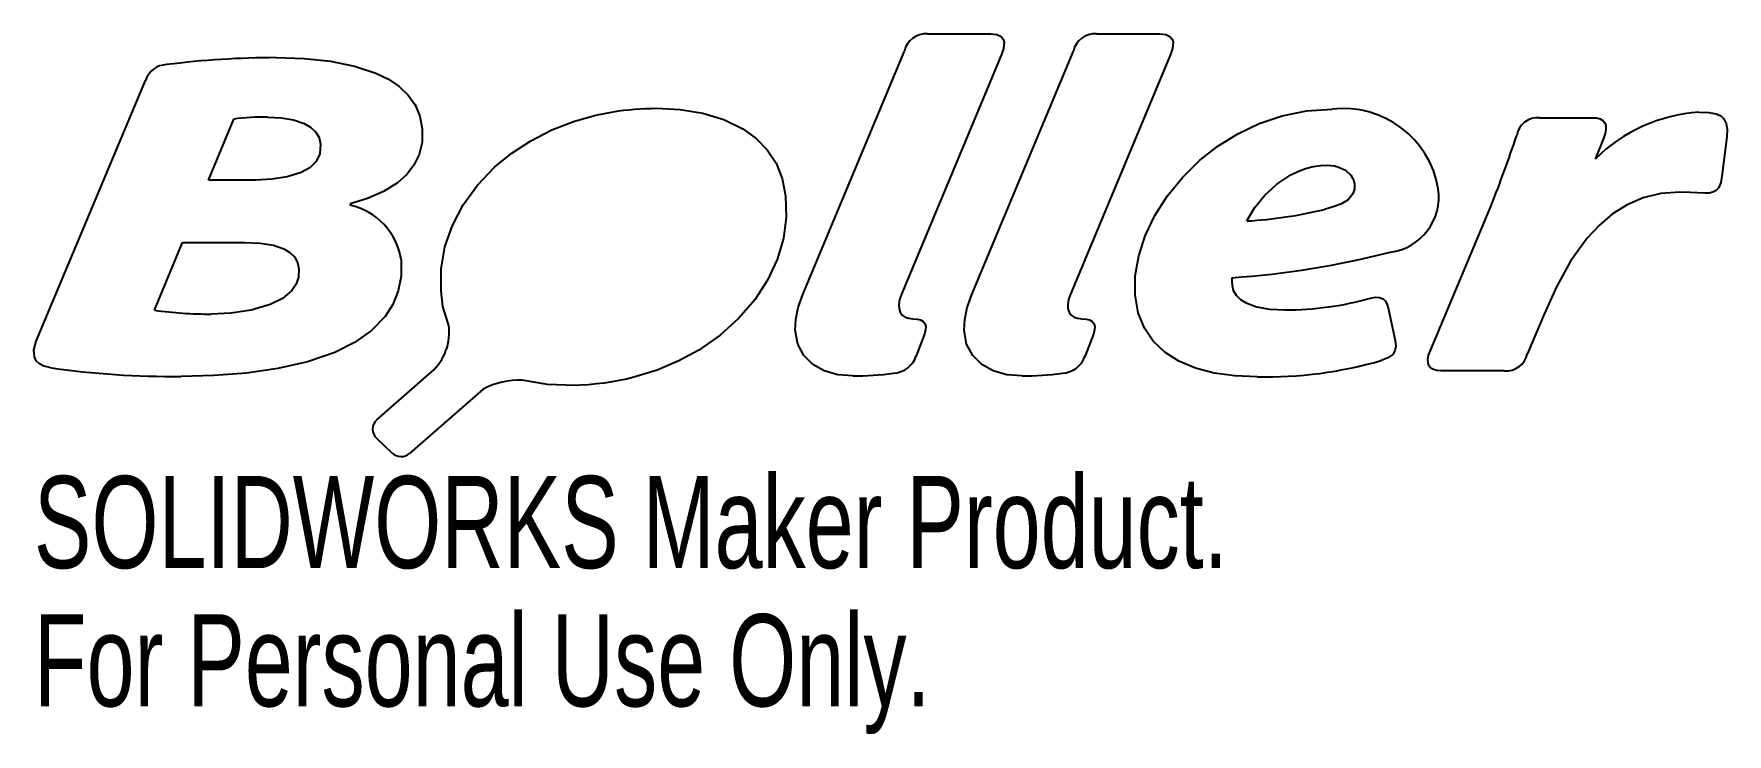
# Model space of a CAD drawing. Header units: millimetres. Extents: x -44.6 to 44.2, y -22.9 to 13.9.
import ezdxf

# ---------------------------------------------------------------- set-up
doc = ezdxf.new("R2010")
doc.units = ezdxf.units.MM
doc.styles.add('SLDTEXTSTYLE0', font='TXT', dxfattribs={"width": 0.7})

msp = doc.modelspace()

# ---------------------------------------------------------------- linework, layer by layer
at = {"color": 7, "linetype": 'Continuous', "lineweight": 25}
for p, q in [((2.316, 13.873), (5.636, 13.873)), ((11.174, 13.873), (14.494, 13.873)), ((-4.225, 0.204), (1.102, 12.97)), ((6.193, 12.799), (0.946, 0.228)), ((4.633, 0.204), (9.96, 12.97)), ((15.052, 12.799), (9.805, 0.228)), ((-44.425, -2.237), (-38.688, 11.432)), ((-35.4, 6.208), (-34.069, 9.406)), ((34.401, 9.479), (37.183, 9.479)), ((37.768, 8.381), (37.324, 7.307)), ((44.227, 8.478), (43.969, 6.404)), ((-32.935, 6.208), (-35.4, 6.208)), ((-27.969, 4.964), (-27.962, 4.89)), ((28.682, -2.725), (31.854, 4.817)), ((-38.22, -0.626), (-36.75, 2.937)), ((-36.75, 2.937), (-33.503, 2.937)), ((26.466, -0.503), (26.834, -2.212)), ((34.643, -0.822), (33.775, -2.896)), ((2.156, -1.871), (1.719, -3.018)), ((11.015, -1.871), (10.577, -3.018)), ((-26.554, -6.355), (-23.72, -3.877)), ((32.559, -3.799), (29.24, -3.799)), ((-20.991, -4.754), (-24.852, -8.129)), ((-25.756, -8.115), (-26.57, -7.355))]:
    msp.add_line(p, q, dxfattribs=at)
at = {"color": 7, "linetype": 'Continuous', "lineweight": 25, "flags": 128}
for points in [[(5.636, 13.873), (5.945, 13.838), (6.171, 13.735), (6.283, 13.606), (6.333, 13.434)], [(6.333, 13.434), (6.306, 13.115), (6.193, 12.799)], [(14.494, 13.873), (14.804, 13.838), (15.029, 13.735), (15.142, 13.606), (15.191, 13.434)], [(15.191, 13.434), (15.165, 13.115), (15.052, 12.799)], [(-31.836, 12.628), (-30.375, 12.583), (-28.997, 12.439), (-27.732, 12.187), (-26.612, 11.813), (-25.96, 11.492), (-25.395, 11.109), (-24.926, 10.661), (-24.563, 10.145), (-24.313, 9.557), (-24.187, 8.894)], [(-23.194, 0.404), (-23.193, 1.551), (-22.994, 2.696), (-22.603, 3.822), (-22.03, 4.909), (-21.282, 5.94), (-20.37, 6.894), (-19.481, 7.623), (-18.487, 8.273), (-17.392, 8.835), (-16.202, 9.297), (-15.079, 9.612), (-13.889, 9.832), (-13.613, 9.868), (-13.334, 9.899), (-13.052, 9.924), (-12.767, 9.945), (-12.479, 9.959), (-12.187, 9.968), (-11.893, 9.972), (-10.654, 9.909), (-9.467, 9.713), (-8.361, 9.376), (-7.368, 8.892), (-6.675, 8.396), (-6.09, 7.799), (-5.627, 7.098), (-5.303, 6.291), (-5.133, 5.373)], [(13.2, 0.179), (13.206, 1.184), (13.387, 2.228), (13.734, 3.288), (14.238, 4.342), (14.889, 5.369), (15.678, 6.344), (16.596, 7.247), (17.543, 7.992), (18.583, 8.64), (19.708, 9.173), (20.913, 9.576), (22.188, 9.83), (23.528, 9.918)], [(-32.296, 9.504), (-31.578, 9.468), (-30.931, 9.359), (-30.378, 9.171), (-30.038, 8.976), (-29.774, 8.732), (-29.595, 8.436), (-29.511, 8.088)], [(-24.187, 8.894), (-24.196, 8.18), (-24.344, 7.544), (-24.616, 6.983), (-24.997, 6.493), (-25.473, 6.068), (-26.214, 5.606), (-27.057, 5.241), (-27.969, 4.964)], [(37.183, 9.479), (37.403, 9.463), (37.584, 9.414), (37.726, 9.331), (37.826, 9.214), (37.882, 9.061), (37.892, 8.871), (37.855, 8.645), (37.768, 8.381)], [(42.761, 9.761), (43.281, 9.747), (43.677, 9.674), (43.909, 9.569), (44.076, 9.42), (44.198, 9.181), (44.245, 8.869), (44.227, 8.478)], [(-29.511, 8.088), (-29.551, 7.587), (-29.752, 7.177), (-30.087, 6.85), (-30.534, 6.599), (-31.259, 6.37), (-32.079, 6.246), (-32.935, 6.208)], [(19.061, 4.06), (19.466, 4.758), (20.001, 5.415), (20.64, 5.999), (21.359, 6.476), (21.741, 6.664), (22.134, 6.813), (22.533, 6.92), (22.938, 6.978), (23.272, 6.988), (23.471, 6.975), (23.657, 6.945), (23.83, 6.902), (24.224, 6.722), (24.509, 6.462), (24.632, 6.252), (24.697, 6.019), (24.7, 5.732), (24.624, 5.477), (24.375, 5.174), (23.983, 4.943), (23.59, 4.797), (23.133, 4.671)], [(43.969, 6.404), (43.913, 6.075), (43.813, 5.825), (43.663, 5.651), (43.504, 5.566), (43.308, 5.524), (43.07, 5.525)], [(-5.133, 5.373), (-5.094, 4.261), (-5.242, 3.143), (-5.572, 2.037), (-6.075, 0.959), (-6.744, -0.072), (-7.573, -1.039), (-8.554, -1.925), (-9.679, -2.712), (-10.727, -3.283), (-11.866, -3.762), (-13.093, -4.14), (-13.471, -4.23), (-13.856, -4.311), (-14.248, -4.381), (-14.647, -4.441), (-15.052, -4.49), (-15.465, -4.528), (-15.884, -4.555), (-16.203, -4.568), (-17.61, -4.522), (-18.947, -4.297)], [(41.772, 5.574), (40.764, 5.495), (39.843, 5.269), (39.004, 4.908), (38.239, 4.429), (37.544, 3.844), (36.914, 3.167), (36.04, 1.955), (35.29, 0.607), (34.643, -0.822)], [(43.07, 5.525), (42.302, 5.562), (41.772, 5.574)], [(-33.503, 2.937), (-32.679, 2.902), (-31.99, 2.794), (-31.439, 2.608), (-31.119, 2.415), (-30.879, 2.175), (-30.722, 1.886), (-30.648, 1.546)], [(-25.296, 2.035), (-25.294, 1.173), (-25.438, 0.391), (-25.718, -0.317), (-26.122, -0.952), (-26.838, -1.691), (-27.731, -2.316), (-28.776, -2.832), (-30.195, -3.321), (-31.752, -3.678), (-33.405, -3.917), (-35.108, -4.051), (-36.818, -4.093)], [(-30.648, 1.546), (-30.668, 1.12), (-30.798, 0.744), (-31.025, 0.414), (-31.519, 0.003), (-32.157, -0.315), (-33.153, -0.609), (-34.219, -0.772), (-35.249, -0.822)], [(18.272, 1.083), (18.27, 0.855), (18.282, 0.692)], [(-22.8, -1.37), (-23.102, -0.427), (-23.194, 0.404)], [(-1.607, -4.069), (-2.392, -4.002), (-3.1, -3.803), (-3.704, -3.47), (-4.177, -3.003), (-4.493, -2.403), (-4.624, -1.668), (-4.596, -1.104), (-4.466, -0.48), (-4.225, 0.204)], [(0.946, 0.228), (0.848, -0.066), (0.807, -0.324), (0.819, -0.546), (0.881, -0.73), (0.989, -0.875), (1.139, -0.98), (1.326, -1.044), (1.548, -1.066)], [(7.252, -4.069), (6.467, -4.002), (5.759, -3.803), (5.155, -3.47), (4.681, -3.003), (4.366, -2.403), (4.234, -1.668), (4.263, -1.104), (4.393, -0.48), (4.633, 0.204)], [(9.805, 0.228), (9.706, -0.066), (9.665, -0.324), (9.678, -0.546), (9.74, -0.73), (9.847, -0.875), (9.997, -0.98), (10.185, -1.044), (10.407, -1.066)], [(19.606, -4.116), (18.428, -4.067), (17.344, -3.917), (16.365, -3.662), (15.498, -3.3), (14.755, -2.826), (14.153, -2.249), (13.688, -1.558), (13.367, -0.75), (13.2, 0.179)], [(18.282, 0.692), (18.347, 0.419), (18.493, 0.171), (18.72, -0.05), (19.028, -0.238), (19.566, -0.434), (20.25, -0.558), (21.08, -0.601)], [(25.543, 0.009), (25.802, 0.062), (26.021, 0.052), (26.2, -0.024), (26.312, -0.135), (26.401, -0.294), (26.466, -0.503)], [(1.548, -1.066), (1.773, -1.082), (1.953, -1.129), (2.089, -1.208), (2.179, -1.318), (2.224, -1.468), (2.216, -1.652), (2.156, -1.871)], [(10.407, -1.066), (10.631, -1.082), (10.812, -1.129), (10.947, -1.208), (11.037, -1.318), (11.082, -1.468), (11.075, -1.652), (11.015, -1.871)], [(-43.717, -3.628), (-44.024, -3.547), (-44.26, -3.427), (-44.426, -3.269), (-44.525, -3.074), (-44.55, -2.697), (-44.425, -2.237)], [(26.834, -2.212), (26.868, -2.516), (26.826, -2.753), (26.706, -2.939), (26.46, -3.114), (26.097, -3.263)], [(29.24, -3.799), (29.021, -3.783), (28.843, -3.735), (28.705, -3.653), (28.61, -3.537), (28.559, -3.387), (28.553, -3.202), (28.593, -2.981), (28.682, -2.725)]]:
    msp.add_lwpolyline(points, dxfattribs=at)
at = {"color": 7, "linetype": 'Continuous', "lineweight": 25}
for centre, radius, start, end in [((2.221, 12.732), 1.144, 85.26212, 168.00501), ((11.08, 12.732), 1.144, 85.26212, 168.00501), ((-31.83, -32.814), 45.442, 90.0075, 97.28095), ((-37.562, 11.083), 1.179, 91.33952, 162.79312), ((24.136, 4.933), 5.023, 9.30401, 96.94947), ((-32.547, -2.074), 11.58, 88.75778, 97.55144), ((34.31, 8.371), 1.112, 85.31435, 170.66024), ((43.293, 1.332), 8.446, 93.60812, 134.96923), ((-39.664, 32.942), 76.85, 338.53257, 341.49559), ((26.215, 5.312), 2.909, 277.10896, 8.55454), ((-28.706, 1.523), 3.448, 8.52701, 77.54697), ((17.788, 26.449), 22.425, 273.25377, 283.78871), ((14.998, 47.687), 46.719, 274.01799, 284.34769), ((21.118, 15.747), 16.348, 269.86617, 285.70292), ((-35.316, 20.84), 21.661, 262.29579, 270.17779), ((-25.551, -1.783), 2.782, 311.16226, 8.53481), ((0.473, -2.612), 1.31, 272.43323, 341.9637), ((9.332, -2.612), 1.31, 272.43323, 341.9637), ((20.03, 17.779), 21.899, 268.8912, 286.08485), ((32.657, -2.662), 1.142, 265.1051, 348.14675), ((-37.306, 40.108), 44.203, 261.66029, 270.63291), ((-19.095, -8.437), 4.142, 87.94185, 117.24069), ((-1.58, 11.051), 15.12, 269.8987, 278.01734), ((7.279, 11.051), 15.12, 269.8987, 278.01734), ((-26.11, -6.862), 0.674, 131.16406, 226.97605), ((-25.296, -7.622), 0.674, 226.97605, 311.16406)]:
    msp.add_arc(centre, radius, start, end, dxfattribs=at)

# ---------------------------------------------------------------- texts
at = {"color": 7, "linetype": 'Continuous', "char_height": 4.83362, "attachment_point": 1, "style": 'SLDTEXTSTYLE0'}
for s, insert in [('SOLIDWORKS Maker Product.', (-44.55, -9.316)), ('For Personal Use Only.', (-44.55, -16.566))]:
    msp.add_mtext(s, dxfattribs=dict(at, insert=insert))

doc.saveas('drawing.dxf')
